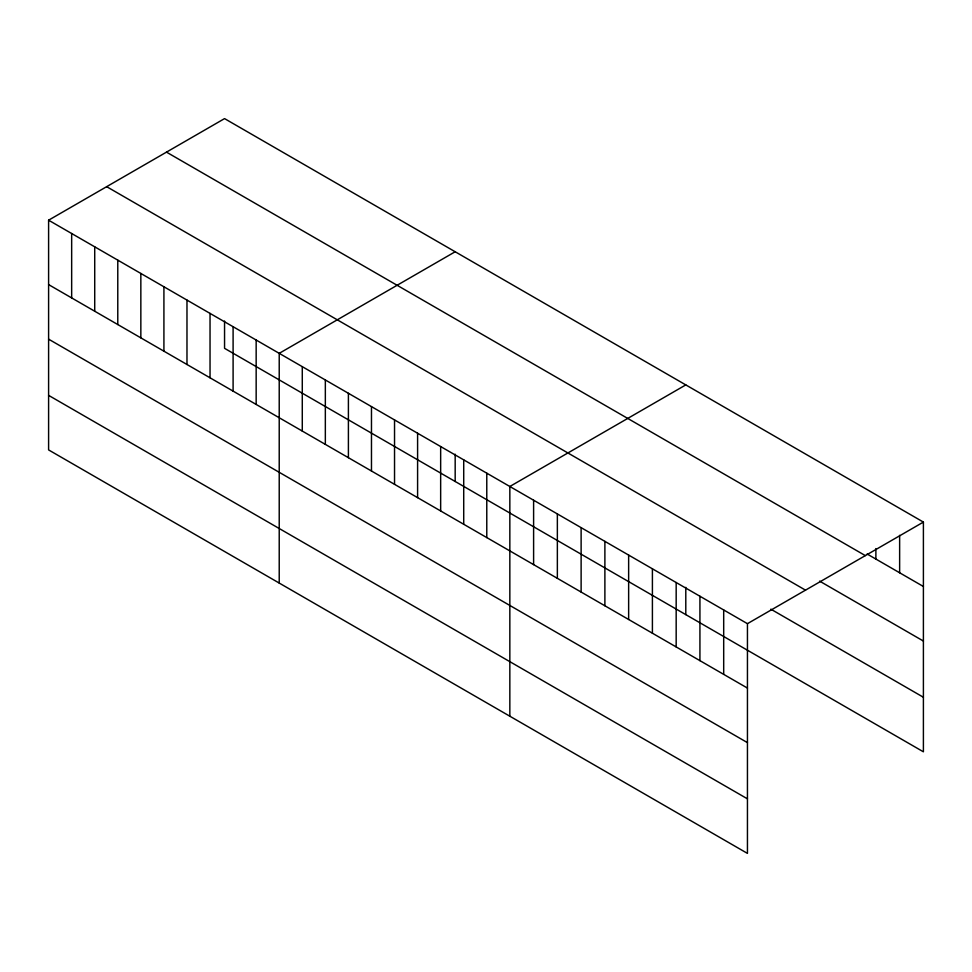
<?xml version="1.0" encoding="UTF-8"?>
<svg xmlns="http://www.w3.org/2000/svg" width="972" height="972" viewBox="0 0 972 972"><rect width="100%" height="100%" fill="white"/><g stroke="black" fill="none" stroke-linecap="round" stroke-linejoin="round"><path stroke-width="1.46" d="M48.6 220.194L747.444 623.672L747.444 853.392L48.6 449.915L48.6 220.194L224.556 118.608L923.4 522.086L923.4 751.806L224.556 348.328L224.556 321.052M455.175 251.76L279.219 353.346L279.219 583.054M685.795 384.912L509.838 486.486L509.838 716.206M747.444 623.672L923.4 522.086M867.121 554.004L923.4 586.493M166.491 152.13L865.335 555.607M819.603 581.122L923.4 641.046M106.665 186.673L805.509 590.15M770.832 609.165L923.4 697.252M48.6 284.602L747.444 688.079M48.6 339.155L747.444 742.632M48.6 395.361L747.444 798.838M899.635 535.329L899.635 572.775M875.881 548.572L875.881 559.058M723.69 609.954L723.69 674.361M699.925 596.237L699.925 660.644M685.795 587.343L685.795 614.62M676.172 582.52L676.172 646.927M652.406 568.802L652.406 633.197M628.641 555.085L628.641 619.48M604.888 541.368L604.888 605.763M581.122 527.65L581.122 592.045M557.357 513.933L557.357 578.328M533.604 500.203L533.604 564.611M486.778 473.182L486.778 537.577M463.717 459.865L463.717 524.26M455.175 454.203L455.175 481.48M440.656 446.549L440.656 510.944M417.596 433.233L417.596 497.64M394.535 419.916L394.535 484.323M371.474 406.6L371.474 471.007M348.401 393.283L348.401 457.691M325.341 379.979L325.341 444.374M302.28 366.663L302.28 431.058M256.158 340.03L256.158 404.437M233.098 326.714L233.098 391.121M210.037 313.397L210.037 377.804M186.976 300.081L186.976 364.488M163.916 286.764L163.916 351.171M140.843 273.46L140.843 337.855M117.782 260.144L117.782 324.539M94.721 246.827L94.721 311.234M71.661 233.511L71.661 297.918"/></g></svg>
